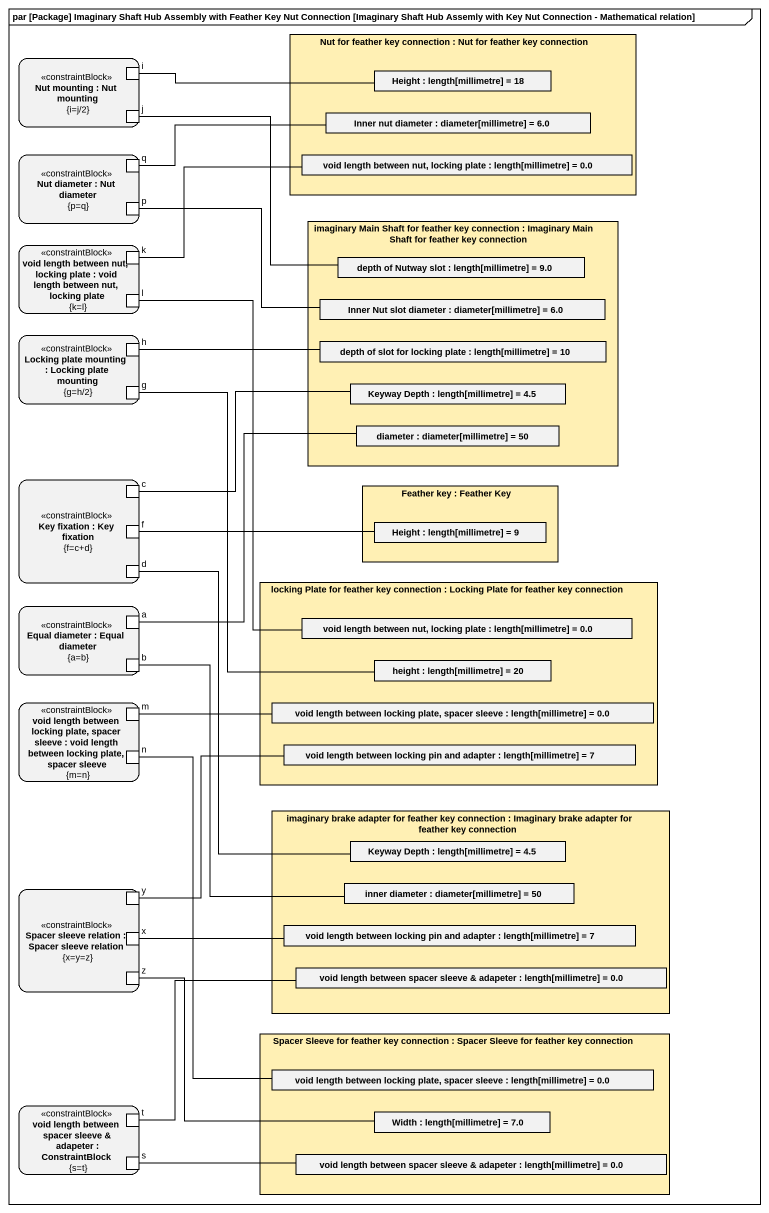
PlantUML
@startuml
mainframe par [Package] Imaginary Shaft Hub Assembly with Feather Key Nut Connection [Imaginary Shaft Hub Assemly with Key Nut Connection - Mathematical relation]
rectangle "Nut for feather key connection : Nut for feather key connection" as Nut_for_feather_key #FFF0B4 {
  rectangle "Height : length[millimetre] = 18" as Height
  rectangle "Inner nut diameter : diameter[millimetre] = 6.0" as Inner_nut_diameter
  rectangle "void length between nut, locking plate : length[millimetre] = 0.0" as void_length_between_nut
}
rectangle "Nut mounting : Nut mounting\n{i=j/2}" as Nut_mounting <<constraintBlock>> {
  port i
  port j
}
rectangle "Nut diameter : Nut diameter\n{p=q}" as Nut_diameter <<constraintBlock>> {
  port q
  port p
}
rectangle "imaginary Main Shaft for feather key connection : Imaginary Main Shaft for feather key connection" as imaginary_Main_Shaft_for #FFF0B4 {
  rectangle "depth of Nutway slot : length[millimetre] = 9.0" as depth_of_Nutway_slot
  rectangle "Inner Nut slot diameter : diameter[millimetre] = 6.0" as Inner_Nut_slot_diameter
  rectangle "depth of slot for locking plate : length[millimetre] = 10" as depth_of_slot_for_locking
  rectangle "Keyway Depth : length[millimetre] = 4.5" as Keyway_Depth
  rectangle "diameter : diameter[millimetre] = 50" as diameter
}
rectangle "void length between nut, locking plate : void length between nut, locking plate\n{k=l}" as void_length_between_nut_2 <<constraintBlock>> {
  port k
  port l
}
rectangle "Locking plate mounting : Locking plate mounting\n{g=h/2}" as Locking_plate_mounting <<constraintBlock>> {
  port h
  port g
}
rectangle "Key fixation : Key fixation\n{f=c+d}" as Key_fixation <<constraintBlock>> {
  port c
  port f
  port d
}
rectangle "Feather key : Feather Key" as Feather_key #FFF0B4 {
  rectangle "Height : length[millimetre] = 9" as Height_2
}
rectangle "locking Plate for feather key connection : Locking Plate for feather key connection" as locking_Plate_for_feather #FFF0B4 {
  rectangle "void length between nut, locking plate : length[millimetre] = 0.0" as void_length_between_nut_3
  rectangle "height : length[millimetre] = 20" as height
  rectangle "void length between locking plate, spacer sleeve : length[millimetre] = 0.0" as void_length_between_locking_2
  rectangle "void length between locking pin and adapter : length[millimetre] = 7" as void_length_between_locking_3
}
rectangle "Equal diameter : Equal diameter\n{a=b}" as Equal_diameter <<constraintBlock>> {
  port a
  port b
}
rectangle "void length between locking plate, spacer sleeve : void length between locking plate, spacer sleeve\n{m=n}" as void_length_between_locking <<constraintBlock>> {
  port m
  port n
}
rectangle "imaginary brake adapter for feather key connection : Imaginary brake adapter for feather key connection" as imaginary_brake_adapter_for #FFF0B4 {
  rectangle "Keyway Depth : length[millimetre] = 4.5" as Keyway_Depth_2
  rectangle "inner diameter : diameter[millimetre] = 50" as inner_diameter
  rectangle "void length between locking pin and adapter : length[millimetre] = 7" as void_length_between_locking_4
  rectangle "void length between spacer sleeve & adapeter : length[millimetre] = 0.0" as void_length_between_spacer
}
rectangle "Spacer sleeve relation : Spacer sleeve relation\n{x=y=z}" as Spacer_sleeve_relation <<constraintBlock>> {
  port y
  port "x" as x_
  port z
}
rectangle "Spacer Sleeve for feather key connection : Spacer Sleeve for feather key connection" as Spacer_Sleeve_for_feather #FFF0B4 {
  rectangle "void length between locking plate, spacer sleeve : length[millimetre] = 0.0" as void_length_between_locking_5
  rectangle "Width : length[millimetre] = 7.0" as Width
  rectangle "void length between spacer sleeve & adapeter : length[millimetre] = 0.0" as void_length_between_spacer_3
}
rectangle "void length between spacer sleeve & adapeter : ConstraintBlock\n{s=t}" as void_length_between_spacer_2 <<constraintBlock>> {
  port t
  port s
}
i -right- Height
j -right- depth_of_Nutway_slot
q -right- Inner_nut_diameter
p -right- Inner_Nut_slot_diameter
k -right- void_length_between_nut
l -- void_length_between_nut_3
h -right- depth_of_slot_for_locking
g -- height
c -right- Keyway_Depth
f -right- Height_2
d -- Keyway_Depth_2
a -right- diameter
b -- inner_diameter
m -right- void_length_between_locking_2
n -- void_length_between_locking_5
y -right- void_length_between_locking_3
x_ -right- void_length_between_locking_4
z -right- Width
t -right- void_length_between_spacer
s -right- void_length_between_spacer_3
@enduml
